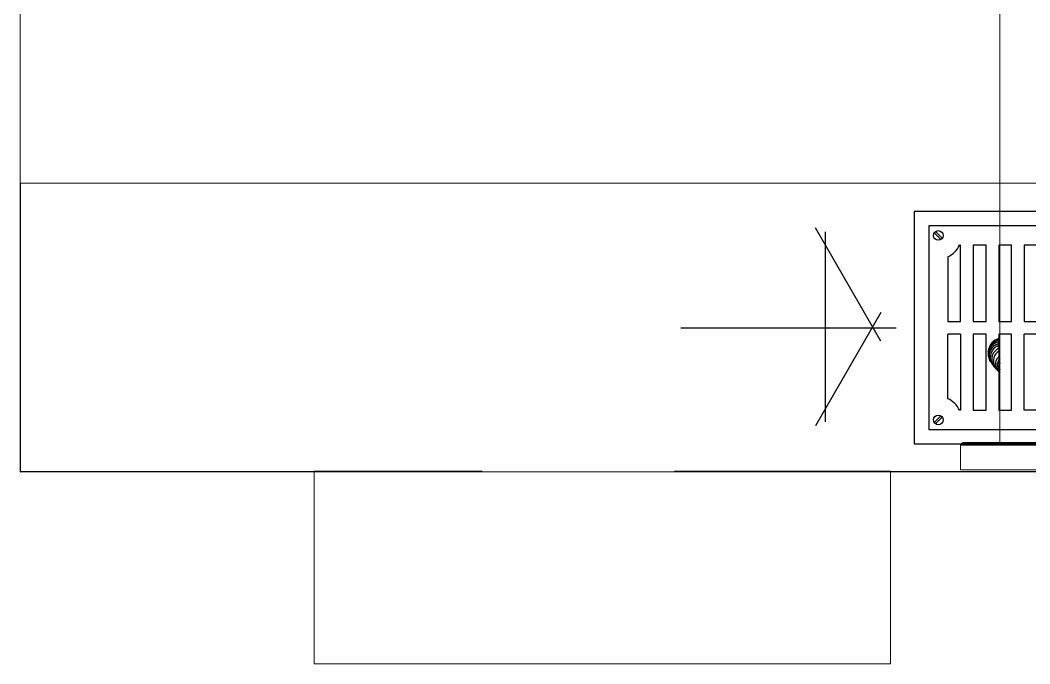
# Model space of a CAD drawing. Header units: metres. Extents: x -22 to 564, y 0 to 143.
# Drawn here: x 209.184 to 209.709, y 38.902 to 39.237 of the extents above; entities that cross this region are included whole.
import ezdxf

# ---------------------------------------------------------------- set-up
doc = ezdxf.new("R2010")
doc.units = ezdxf.units.M
doc.linetypes.add('XREF 2N NEURO-ONCOLOGIA$0$HIDDE150', pattern=[0.24, 0.15, -0.09])
doc.layers.add('XREF 2N NEURO-ONCOLOGIA$0$Mobiliario Fijo', color=40, linetype='Continuous')
doc.layers.add('XREF 2N NEURO-ONCOLOGIA$0$PROYECCIÓN', color=252, linetype='XREF 2N NEURO-ONCOLOGIA$0$HIDDE150')
doc.layers.add('XREF 2N NEURO-ONCOLOGIA$0$MUROS DE TABLAROCA', color=150, linetype='Continuous', lineweight=13)

# ---------------------------------------------------------------- blocks, each defined once
blk = doc.blocks.new('XREF 2N NEURO-ONCOLOGIA$0$REGADERA EBANO')
at = {"linetype": 'Continuous', "lineweight": 18}
for p, q in [((-6.188688205935012, 29.77699865407249), (-6.189620602905318, 29.77700679092193)), ((-6.188799674999606, 29.76420098829973), (-6.188687991494984, 29.77699865032943)), ((-6.209238157268993, 29.60017215599272), (-6.209238157268993, 29.76301279729435)), ((-6.209238157268993, 29.37044647745381), (-6.209238157268993, 29.60017215599272))]:
    blk.add_line(p, q, dxfattribs=at)
for p, q in [((-6.250272458131436, 29.76301256372622), (-6.189851623638058, 29.76301256372622)), ((-6.189814703715547, 29.76302850860836), (-6.189851623638072, 29.76301256372622))]:
    blk.add_line(p, q)
at = {"linetype": 'Continuous', "lineweight": 18, "flags": 128}
for points in [[(-6.222987430118176, 29.77699965802749), (-6.226346375036575, 29.77699964187809), (-6.229631523349669, 29.7769996141037), (-6.232804359697125, 29.77699957502994), (-6.235827685473725, 29.77699952511491), (-6.238666054948989, 29.77699946494383), (-6.241286190835965, 29.77699939522214), (-6.243657374436993, 29.77699931676727), (-6.245751805792343, 29.77699923049903), (-6.247544929609333, 29.77699913742883), (-6.249015723150675, 29.77699903864785), (-6.250146942706857, 29.77699893531419), (-6.250925325762867, 29.77699882863934), (-6.251341746489055, 29.77699871987398), (-6.251415869815661, 29.77699865032943)], [(-6.222900162077473, 29.77700776503085), (-6.226215899140005, 29.77700774898524), (-6.229456813975066, 29.77700772126596), (-6.232583566266818, 29.77700768220948), (-6.23555820147805, 29.7770076322899), (-6.238344611566845, 29.77700757211317), (-6.240908973289296, 29.77700750240975), (-6.243220158767869, 29.77700742402575), (-6.24525011334167, 29.77700733791265), (-6.246974196112022, 29.77700724511574), (-6.248371479049596, 29.77700714676146), (-6.249425001032341, 29.77700704404368), (-6.250121973730524, 29.77700693820926), (-6.250453936839734, 29.7770068305429), (-6.250483258405327, 29.77700679092193)], [(-6.188687991494984, 29.77699865032943), (-6.188712538577501, 29.77699869036616), (-6.189030388051646, 29.77699879947748), (-6.189711936749551, 29.77699890684017), (-6.19074919413588, 29.77699901119552), (-6.192129999316153, 29.77699911132004), (-6.193838163612112, 29.77699920603987), (-6.195853660359177, 29.77699929424451), (-6.198152859700774, 29.77699937489983), (-6.200708805626802, 29.77699944706024), (-6.203491532008202, 29.7769995098797), (-6.206468413922423, 29.77699956262173), (-6.209604550150808, 29.77699960466797), (-6.212863172363479, 29.77699963552547), (-6.216206076194376, 29.77699965483244), (-6.21959406915253, 29.77699966236255), (-6.222987430118176, 29.77699965802749)], [(-6.189620602905318, 29.77700679092193), (-6.189622255540419, 29.77700679815016), (-6.18984396282063, 29.77700690611135), (-6.190432353909556, 29.77700701263022), (-6.191380286536434, 29.77700711641377), (-6.192676254083278, 29.77700721620221), (-6.19430452525963, 29.77700731078424), (-6.196245335059127, 29.77700739901176), (-6.198475124679893, 29.77700747981382), (-6.200966827496485, 29.77700755220958), (-6.20369019761206, 29.77700761532025), (-6.206612177002588, 29.77700766837977), (-6.209697296796488, 29.77700771074406), (-6.212908107818675, 29.77700774189887), (-6.216205635172821, 29.77700776146602), (-6.219549851343793, 29.77700776920801), (-6.222900162077473, 29.77700776503085)], [(-6.222976977130554, 29.76420199240948), (-6.226382137586312, 29.76420197593114), (-6.229710457905053, 29.76420194746428), (-6.232921536786771, 29.76420190735448), (-6.235976396083682, 29.76420185608859), (-6.238837953942147, 29.76420179428893), (-6.24147147492613, 29.76420172270566), (-6.243844991658349, 29.76420164220769), (-6.245929692860927, 29.76420155377217), (-6.247700273085274, 29.76420145847259), (-6.249135239885959, 29.76420135746575), (-6.250217174709879, 29.76420125197773), (-6.250932944333899, 29.76420114328903), (-6.25127386028439, 29.76420103271897), (-6.25130418631104, 29.76420098829973)], [(-6.188799674999606, 29.76420098829973), (-6.188801585881693, 29.76420099945262), (-6.189029272471157, 29.76420111032546), (-6.18963353210657, 29.76420121971708), (-6.190607029894511, 29.7642013262996), (-6.191937948890568, 29.76420142877927), (-6.19361013354104, 29.76420152591212), (-6.195603285789472, 29.76420161651909), (-6.197893211467564, 29.76420169950033), (-6.200452113979599, 29.76420177384855), (-6.203248931715461, 29.76420183866129), (-6.206249715096508, 29.76420189315179), (-6.209418038677462, 29.76420193665862), (-6.212715443301975, 29.76420196865365), (-6.216101902944689, 29.76420198874852), (-6.219536310572961, 29.7642019966993), (-6.222976977130554, 29.76420199240948)]]:
    blk.add_lwpolyline(points, dxfattribs=at)
at = {"linetype": 'Continuous'}
for centre, radius, start, end in [((-6.212521423732283, 29.72248947540809), 0.005091357814991982, 44.9166887868931, 49.84403324991311), ((-6.234197192147088, 29.69841197958106), 0.03748075239719696, 45.20534857728457, 47.38439187362667), ((-6.226278672234726, 29.70622532714008), 0.0263567808809205, 41.77413234278561, 45.16294062038779), ((-6.220077165775041, 29.71158306695207), 0.01816311890441518, 36.46099976121656, 41.72114920765522), ((-6.216511759780739, 29.71404967070594), 0.01383121852711926, 29.24433098995812, 36.37990853723682), ((-6.212844441117869, 29.71597789897509), 0.009685874278316985, 16.23986918947585, 28.87498690286315), ((-6.210607510598758, 29.71596186530376), 0.007413964328899039, 331.2375660126103, 355.5615675327598), ((-6.211413413871976, 29.71620848075809), 0.008245851468969232, 15.59760654914476, 15.84940585640403), ((-6.211413413871976, 29.71620848075809), 0.008245851468969232, 356.2389200979365, 15.36133231363195), ((-6.21226381686878, 29.71723981812237), 0.009547854478054438, 306.1526706169089, 306.6282370831671), ((-6.211239571582431, 29.71612926689198), 0.008045971319298371, 307.4477933245706, 329.8620565980941), ((-6.090193399717111, 29.42357655405532), 0.3087228858351749, 112.1774586602513, 112.6812379886749)]:
    blk.add_arc(centre, radius, start, end, dxfattribs=at)
at = {"linetype": 'Continuous', "lineweight": 18}
blk.add_open_spline([(-6.189814703715547, 29.76302850860836), (-6.189751165644212, 29.76304085221988), (-6.189584468931201, 29.76307323657503), (-6.189321252636963, 29.76320390078343), (-6.189052761002861, 29.763444084314), (-6.188848071003652, 29.76378085923912), (-6.188820643125875, 29.76404489034682), (-6.188807122831362, 29.76417504180681)], degree=3, knots=[0, 0, 0, 0, 0.1171454549255713, 0.307339550448455, 0.5235220113498382, 0.7651250020840719, 1, 1, 1, 1], dxfattribs=at)
at = {"linetype": 'Continuous'}
for points, knots in [([(-6.209238157269003, 29.71914044577755), (-6.208028620529994, 29.7205076140079), (-6.207882404431679, 29.72123841887245), (-6.207826824788643, 29.72344532422567), (-6.208304603019829, 29.72495677732586), (-6.209207692252438, 29.72617203117527), (-6.209222865035191, 29.72619220025772), (-6.209238157268993, 29.72621228264902)], [0.6616235493307951, 0.6616235493307951, 0.6616235493307951, 0.6616235493307951, 0.662109375, 0.662109375, 0.6630859375, 0.6630859375, 0.6631024898671101, 0.6631024898671101, 0.6631024898671101, 0.6631024898671101]), ([(-6.209238157269054, 29.71743275591087), (-6.206867363589873, 29.71995905501467), (-6.206748282833022, 29.72098145193797), (-6.20703587454831, 29.72345388204661), (-6.207712860516614, 29.72487014057116), (-6.208814175518017, 29.72598620506511), (-6.208864627723169, 29.72603572556908), (-6.208915822810396, 29.72608440516102)], [0.6526579388231992, 0.6526579388231992, 0.6526579388231992, 0.6526579388231992, 0.6533203125, 0.6533203125, 0.654296875, 0.654296875, 0.6543430106656976, 0.6543430106656976, 0.6543430106656976, 0.6543430106656976]), ([(-6.209238157268993, 29.7148667624299), (-6.206875121166771, 29.71668812611338), (-6.206595624247342, 29.71715849621896), (-6.205796402521165, 29.71901153671984), (-6.205679721604112, 29.72054960491345), (-6.206366163736589, 29.72313628371705), (-6.206965539020444, 29.72417620432895), (-6.207789227441459, 29.72500926898146)], [0.6431917588900926, 0.6431917588900926, 0.6431917588900926, 0.6431917588900926, 0.6435546875, 0.6435546875, 0.64453125, 0.64453125, 0.6452995348684982, 0.6452995348684982, 0.6452995348684982, 0.6452995348684982]), ([(-6.209238157269548, 29.721237600845), (-6.209142842904178, 29.72148999186881), (-6.208789351844809, 29.72265465612664), (-6.208977815681962, 29.72383133806974), (-6.209238157268993, 29.72475510928919)], [0.6707255582545526, 0.6707255582545526, 0.6707255582545526, 0.6707255582545526, 0.6708984375, 0.6715220130499651, 0.6715220130499651, 0.6715220130499651, 0.6715220130499651]), ([(-6.209238157270723, 29.71323467306643), (-6.206160399174846, 29.71537535424146), (-6.205506279126987, 29.71645276535927), (-6.204801510833561, 29.71908031192236), (-6.204912879800161, 29.72062904969231), (-6.205775321471616, 29.72264753161254), (-6.206158841499341, 29.72325102952021), (-6.206624234366745, 29.72378240005974)], [0.6339468028250961, 0.6339468028250961, 0.6339468028250961, 0.6339468028250961, 0.634765625, 0.634765625, 0.6357421875, 0.6357421875, 0.6362057577951057, 0.6362057577951057, 0.6362057577951057, 0.6362057577951057]), ([(-6.209238157270979, 29.71201931483666), (-6.206822833207257, 29.71322152295976), (-6.206471070747128, 29.71350151980502), (-6.205115577987075, 29.71484185671982), (-6.204434997207072, 29.7162361877834), (-6.204085942165437, 29.71916193020876), (-6.204421291167768, 29.7206988913407), (-6.205278183065082, 29.7221042508334), (-6.205370578016871, 29.72224320768048), (-6.205468244323256, 29.72237857035997)], [0.6246987558099808, 0.6246987558099808, 0.6246987558099808, 0.6246987558099808, 0.625, 0.625, 0.6259765625, 0.6259765625, 0.626953125, 0.626953125, 0.6270630785118343, 0.6270630785118343, 0.6270630785118343, 0.6270630785118343]), ([(-6.209238157269693, 29.71112767973024), (-6.206268122352243, 29.71230872237146), (-6.2055420911772, 29.7129199178682), (-6.204098200663856, 29.71481656683846), (-6.203612315188646, 29.71630862502592), (-6.203664600381763, 29.71882597689818), (-6.203947855199281, 29.7198765025086), (-6.204446697784262, 29.72080582441173)], [0.615591354699704, 0.615591354699704, 0.615591354699704, 0.615591354699704, 0.6162109375, 0.6162109375, 0.6171875, 0.6171875, 0.6178819041947894, 0.6178819041947894, 0.6178819041947894, 0.6178819041947894]), ([(-6.204361503649813, 29.72065615603713), (-6.203928366925445, 29.71982805574208), (-6.203671027442591, 29.71891304372564), (-6.20352400990443, 29.7164898096646), (-6.203945669864079, 29.71500203993184), (-6.205376178709866, 29.71295675263772), (-6.206166130352226, 29.71226594083992), (-6.209238157269577, 29.71096911357451)], [0.3831715547371786, 0.3831715547371786, 0.3831715547371786, 0.3831715547371786, 0.3837890625, 0.3837890625, 0.384765625, 0.384765625, 0.3854489852808248, 0.3854489852808248, 0.3854489852808248, 0.3854489852808248]), ([(-6.203574551264668, 29.71880200247215), (-6.203495121904903, 29.71855561605161), (-6.203430209154134, 29.71830448995029), (-6.203097890292994, 29.7165960953846), (-6.203318151177231, 29.71506078201042), (-6.204683134991849, 29.71243421003759), (-6.205796792654168, 29.71138646881564), (-6.207202071090547, 29.71076648075843), (-6.207260906816833, 29.71074157282189), (-6.209238157268993, 29.70984188069364)], [0.3924073073958255, 0.3924073073958255, 0.3924073073958255, 0.3924073073958255, 0.392578125, 0.392578125, 0.3935546875, 0.3935546875, 0.39453125, 0.39453125, 0.3945736927904629, 0.3945736927904629, 0.3945736927904629, 0.3945736927904629]), ([(-6.209238157269273, 29.70992130313327), (-6.205822370251262, 29.71149386213651), (-6.204796511955918, 29.71243994968827), (-6.203414691112118, 29.71486755679188), (-6.203130865586124, 29.71640828097741), (-6.203400554405245, 29.71814445981487), (-6.203461772821544, 29.71841841308247), (-6.203540155592665, 29.71868747361304)], [0.6065391163144274, 0.6065391163144274, 0.6065391163144274, 0.6065391163144274, 0.607421875, 0.607421875, 0.6083984375, 0.6083984375, 0.6085836857852138, 0.6085836857852138, 0.6085836857852138, 0.6085836857852138]), ([(-6.209238157269002, 29.70908754581058), (-6.207014515026672, 29.7101382529985), (-6.206786188721767, 29.7102462084186), (-6.205270902566325, 29.71107718451849), (-6.20424011746564, 29.71222306454882), (-6.20339333813732, 29.71425957193082), (-6.2032301130019, 29.71495961965285), (-6.203180681692081, 29.71566733892427)], [0.5974889159236225, 0.5974889159236225, 0.5974889159236225, 0.5974889159236225, 0.59765625, 0.59765625, 0.5986328125, 0.5986328125, 0.5991034646214497, 0.5991034646214497, 0.5991034646214497, 0.5991034646214497]), ([(-6.203190206361476, 29.71557471408618), (-6.203235702398582, 29.71495564648045), (-6.203366387685903, 29.71434346848439), (-6.204095918126838, 29.71238659414211), (-6.205099024942625, 29.71118056009333), (-6.206635182508133, 29.71026167596538), (-6.206925634776975, 29.71011724462079), (-6.209238157268992, 29.70894893598858)], [0.4019345294843966, 0.4019345294843966, 0.4019345294843966, 0.4019345294843966, 0.40234375, 0.40234375, 0.4033203125, 0.4033203125, 0.4035357129905461, 0.4035357129905461, 0.4035357129905461, 0.4035357129905461]), ([(-6.204170357468128, 29.7122761507386), (-6.204614182480781, 29.71146582359426), (-6.205225676096304, 29.71074587894798), (-6.206336355442808, 29.70989895343758), (-6.206749308214057, 29.70965262366653), (-6.209238157269914, 29.70862425473696)], [0.4115009953346337, 0.4115009953346337, 0.4115009953346337, 0.4115009953346337, 0.412109375, 0.412109375, 0.4124248483471991, 0.4124248483471991, 0.4124248483471991, 0.4124248483471991]), ([(-6.207346124880348, 29.70942086332894), (-6.206915894291355, 29.70960212642017), (-6.206504783505909, 29.7098288119281), (-6.205285074698174, 29.71068903759254), (-6.204589859207888, 29.71148632169643), (-6.204105473902508, 29.7123925058816)], [0.5885587439304141, 0.5885587439304141, 0.5885587439304141, 0.5885587439304141, 0.5888671875, 0.5888671875, 0.5895445491059299, 0.5895445491059299, 0.5895445491059299, 0.5895445491059299])]:
    blk.add_open_spline(points, degree=3, knots=knots, dxfattribs=at)
for points in [[(-6.209238157268993, 29.70839915177098), (-6.206914451503507, 29.70932786701757), (-6.206620814476728, 29.70952197731555), (-6.206345309386982, 29.70973824213035)], [(-6.206563997348435, 29.70957237974101), (-6.206599885617826, 29.70954582585181), (-6.206636032098419, 29.70951964266555), (-6.206672429744908, 29.70949383340479)]]:
    blk.add_open_spline(points, degree=3, dxfattribs=at)
blk = doc.blocks.new('XREF 2N NEURO-ONCOLOGIA$0$AQG 01$0$BOL RX-TLAH-1N$0$Coladera')
for p, q in [((83.09946308977125, 30.7736573425861), (82.97922985719154, 30.77365357855771)), ((82.97923364392882, 30.65269496199811), (82.97922985707369, 30.7736573425861)), ((83.09945930291612, 30.65269496199811), (83.09946308977125, 30.7736573425861)), ((83.09196518682768, 30.76615990908667), (82.9867277601204, 30.76615661451712)), ((82.98673107742826, 30.66019286494168), (82.98672776001726, 30.76615990908667)), ((83.09196186941668, 30.66019286494168), (83.09196518682768, 30.76615990908667)), ((82.9618341205021, 30.70521617071907), (82.92783458703924, 30.76421643956786)), ((82.93283378839301, 30.66321640003491), (82.93283387356482, 30.76221640003161)), ((82.99310104805912, 30.75907443238579), (82.98963908821227, 30.76253617547914)), ((82.99381363575024, 30.75978706469487), (82.9903516759034, 30.76324880778822)), ((83.0848793110947, 30.75978706469487), (83.08834127094154, 30.76324880778822)), ((83.08559189878582, 30.75907443238579), (83.08905385863267, 30.76253617547914)), ((83.1168588264607, 30.70521617071907), (83.15085835992356, 30.76421643956786)), ((83.14585915856979, 30.66321640003491), (83.14585907339799, 30.76221640003161)), ((83.0033382747738, 30.75616353812413), (83.00276157242693, 30.7561635200695)), ((83.0033394024067, 30.71648436682376), (83.0033382747738, 30.75616353812413)), ((83.0092201848667, 30.71648560905583), (83.0092214271005, 30.75616560850208)), ((83.0092214271005, 30.75616560850208), (83.01583475034536, 30.75616540146341)), ((83.01583475034536, 30.75616540146341), (83.0158335081114, 30.71648540201702)), ((83.0224480735986, 30.75616519442666), (83.02244683136465, 30.71648519497066)), ((83.0290613968916, 30.75616498738793), (83.0224480735986, 30.75616519442666)), ((83.0290601546574, 30.71648498793196), (83.0290613968916, 30.75616498738793)), ((83.03567347791063, 30.71648478089721), (83.03567472014484, 30.75616478035119)), ((83.03567472014484, 30.75616478035119), (83.04228804340595, 30.75616457331246)), ((83.04228804340595, 30.75616457331246), (83.04228680117141, 30.71648457385847)), ((83.04890136665918, 30.75616436627574), (83.04890012442466, 30.71648436682376)), ((83.05551468990907, 30.75616415923691), (83.04890136665918, 30.75616436627574)), ((83.0555134476742, 30.71648415978495), (83.05551468990907, 30.75616415923691)), ((83.0621280131623, 30.75616395220016), (83.0621267833461, 30.71648436682376)), ((83.0687413488179, 30.75616374516088), (83.0621280131623, 30.75616395220016)), ((83.06874010659564, 30.71648415978496), (83.0687413488179, 30.75616374516088)), ((83.07535354443824, 30.71648436682376), (83.07535467207114, 30.75616353812413)), ((83.07535467207114, 30.75616353812413), (83.075931374418, 30.7561635200695)), ((82.9967251529241, 30.75012672260332), (82.99672620614975, 30.71648415978893)), ((83.08196779392084, 30.75012672260332), (83.0819667406952, 30.71648415978893)), ((82.9618342391129, 30.72021617071849), (82.92783377257844, 30.66121643957192)), ((83.1168587078499, 30.72021617071849), (83.15085917438437, 30.66121643957192)), ((82.85783418376585, 30.71321699308693), (82.96983418376212, 30.71321689673096)), ((83.0033394024067, 30.71648436682376), (82.99672607915716, 30.71648415978495)), ((83.00922018486187, 30.71648560905583), (83.01583350811141, 30.71648540201703)), ((83.02244683140785, 30.71648519497865), (83.02906015465739, 30.71648498793984)), ((83.03567347792186, 30.71648478090131), (83.0422868011714, 30.71648457386251)), ((83.04890012442466, 30.71648436682376), (83.0555134476742, 30.71648415978495)), ((83.0621267833461, 30.71648436682376), (83.06874010659564, 30.71648415978496)), ((83.07535354443824, 30.71648436682376), (83.08196686768778, 30.71648415978495)), ((83.22085876319696, 30.71321699308693), (83.10885876320069, 30.71321689673096)), ((82.99672641321246, 30.7098700083852), (83.0033397743107, 30.70987017309497)), ((82.99672746644542, 30.67622667735048), (82.99672641321246, 30.7098700083852)), ((83.0033397743107, 30.70987017309497), (83.0033409662639, 30.67019027590318)), ((83.0092199777835, 30.70987228578996), (83.00921873556305, 30.6701923462706)), ((83.01583330107471, 30.70987207875322), (83.0092199777835, 30.70987228578996)), ((83.01583205885424, 30.67019213923386), (83.0158333010747, 30.70987207875322)), ((83.02244662432791, 30.70987187171647), (83.02244538210748, 30.67019193219711)), ((83.02905994762067, 30.70987166467972), (83.02244662432791, 30.70987187171647)), ((83.02905870540033, 30.67019172516036), (83.02905994762078, 30.70987166467972)), ((83.03567327087403, 30.70987145764298), (83.03567202865358, 30.67019151812361)), ((83.04228659412378, 30.70987125060623), (83.03567327087403, 30.70987145764298)), ((83.04228535190336, 30.67019131108687), (83.04228659412381, 30.70987125060623)), ((83.04889991737703, 30.70987104356949), (83.04889867515658, 30.67019110405013)), ((83.05551324064236, 30.70987083653274), (83.04889991737703, 30.70987104356949)), ((83.0555119984219, 30.67019089701338), (83.05551324064236, 30.70987083653274)), ((83.06212656389168, 30.70987057829617), (83.06212532167514, 30.67019068997667)), ((83.06873989954593, 30.70987042245929), (83.06212656389168, 30.70987057829617)), ((83.06873865732781, 30.67019048293993), (83.06873989954593, 30.70987042245929)), ((83.07535317253424, 30.70987017309497), (83.07535198058103, 30.67019027590318)), ((83.08196653363248, 30.7098700083852), (83.07535317253424, 30.70987017309497)), ((83.08196548039952, 30.67622667735048), (83.08196653363248, 30.7098700083852)), ((82.99310392180425, 30.66727874067304), (82.9896421787109, 30.66381678082619)), ((82.99381655411332, 30.66656615298191), (82.99035481101997, 30.66310419313506)), ((83.0033409662639, 30.67019027590318), (83.00276426390295, 30.67019025784854)), ((83.00921873556305, 30.6701923462706), (83.01583205885424, 30.67019213923386)), ((83.02244538210748, 30.67019193219711), (83.02905870540022, 30.67019172516037)), ((83.03567202865358, 30.67019151812361), (83.04228535190332, 30.67019131108687)), ((83.04889867515656, 30.67019110405013), (83.0555119984219, 30.67019089701338)), ((83.06212532167514, 30.67019068997667), (83.06873865732781, 30.67019048293993)), ((83.07535198058103, 30.67019027590318), (83.07592868294199, 30.67019025784854)), ((83.08487639273162, 30.66656615298191), (83.08833813582497, 30.66310419313506)), ((83.08558902504069, 30.66727874067304), (83.08905076813404, 30.66381678082619)), ((82.9867310775314, 30.66018957057984), (83.09196186941666, 30.66019286494168)), ((82.97923364404664, 30.65269119820683), (83.09945930291612, 30.65269496199811))]:
    blk.add_line(p, q)
for centre in [(82.99172636198125, 30.761161620087), (83.08696658486369, 30.761161620087), (82.99172936641212, 30.66519146690406), (83.08696358043282, 30.66519146690406)]:
    blk.add_circle(centre, 0.002499222741727397)
for centre, radius, start, end in [((82.99172636198125, 30.761161620087), 0.01211432513042539, 294.3704504829461, 335.6331369126232), ((83.08696658486369, 30.761161620087), 0.01211432513042539, 204.3668630873771, 245.6295495170532), ((82.99172936641212, 30.66519146690406), 0.01211432513759691, 24.3704504760408, 65.63313684620228), ((83.08696358043282, 30.66519146690406), 0.01211432513759691, 114.366863153797, 155.6295495239595)]:
    blk.add_arc(centre, radius, start, end)
blk = doc.blocks.new('XREF 2N NEURO-ONCOLOGIA')
at = {"layer": 'XREF 2N NEURO-ONCOLOGIA$0$Mobiliario Fijo', "elevation": 1.515243007914818e-07}
blk.add_lwpolyline([(5.55074026946969, 37.40479784958779), (5.550740937490138, 36.80712309906471), (5.700740951289197, 36.80711931230712), (5.700625731110327, 37.85765873716386), (5.550625750684068, 37.857662059592), (5.55096678748466, 36.80712309336312)], dxfattribs=at)
at = {"layer": 'XREF 2N NEURO-ONCOLOGIA$0$MUROS DE TABLAROCA'}
for p, q in [((5.55074029660131, 37.85766205705487, 1.515243007914818e-07), (5.55074029660131, 37.70479738527834, 1.515243007914818e-07)), ((5.55074029660131, 37.70479738527834, 1.515243007914818e-07), (5.45074029683426, 37.7047973814114, 1.515243007914818e-07)), ((5.45074029683426, 37.7047973814114, 1.515243007914818e-07), (5.450740297533121, 37.40479738141141, 1.515243007914818e-07)), ((5.55074029660131, 37.40479738527833, 1.515243007914818e-07), (5.450740297533121, 37.40479738141141, 1.515243007914818e-07)), ((5.55074029660131, 37.40479738527833, 1.515243007914818e-07), (5.550744083409802, 36.80712309898527, 1.515243007914818e-07))]:
    blk.add_line(p, q, dxfattribs=at)
at = {"layer": 'XREF 2N NEURO-ONCOLOGIA$0$MUROS DE TABLAROCA', "elevation": 1.515243007914818e-07}
blk.add_lwpolyline([(7.498632611373462, 37.85765714006344), (5.550625752281096, 37.85765714006344)], dxfattribs=at)
at = {"layer": 'XREF 2N NEURO-ONCOLOGIA$0$PROYECCIÓN', "ltscale": 0.75}
blk.add_line((5.55074029660131, 37.40479738527833, 1.515243007914818e-07), (5.55074029660131, 37.70479738527834, 1.515243007914826e-07), dxfattribs=at)
at = {"layer": 'XREF 2N NEURO-ONCOLOGIA$0$Mobiliario Fijo', "rotation": 90.00000000000001}
for name, p in [('XREF 2N NEURO-ONCOLOGIA$0$AQG 01$0$BOL RX-TLAH-1N$0$Coladera', (36.33880189318931, -45.70695744874589, 1.515243007914818e-07)), ('XREF 2N NEURO-ONCOLOGIA$0$REGADERA EBANO', (35.32865848478486, 43.55717372053292, -2.400097889971049e-07))]:
    blk.add_blockref(name, p, dxfattribs=at)

msp = doc.modelspace()

# ---------------------------------------------------------------- block references
at = {"rotation": 90}
msp.add_blockref('XREF 2N NEURO-ONCOLOGIA', (247.041247396106, 33.45112300235571), dxfattribs=at)

doc.saveas('drawing.dxf')
